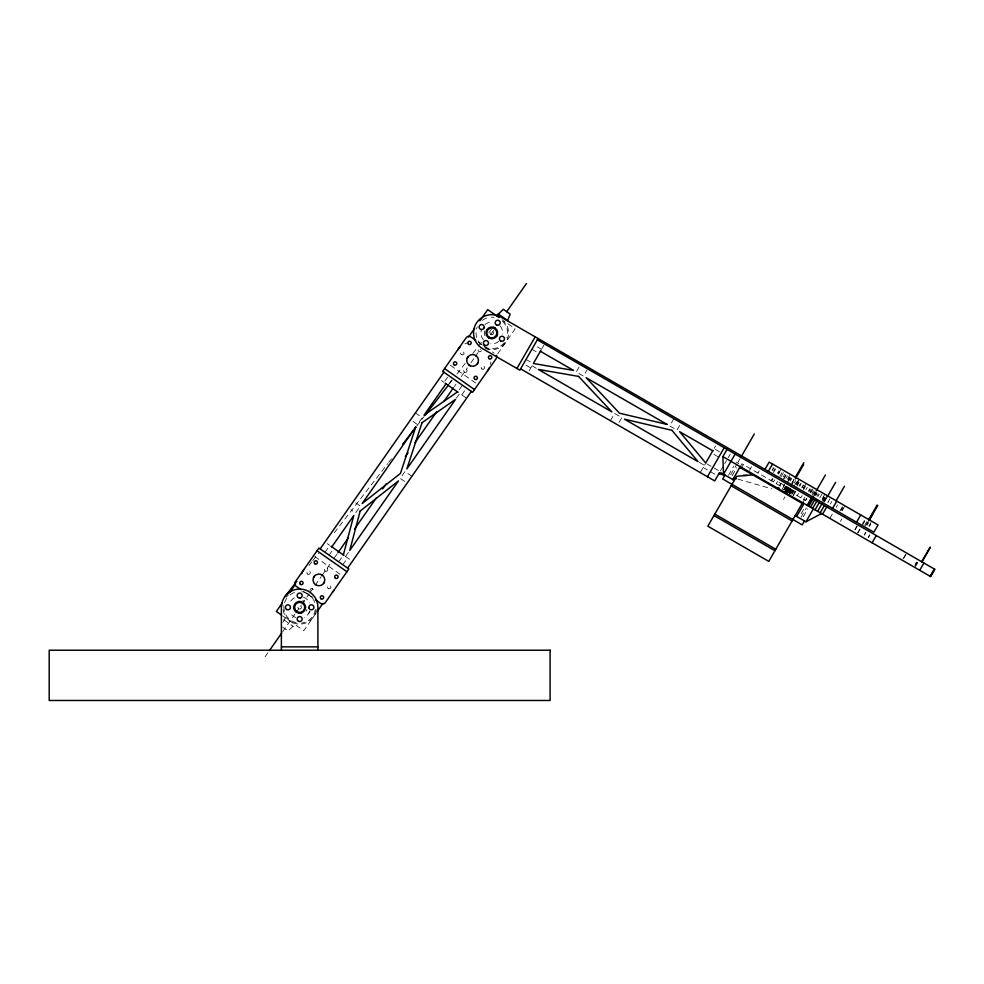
<?xml version="1.0" encoding="UTF-8"?>
<svg xmlns="http://www.w3.org/2000/svg" width="984" height="984" viewBox="0 0 984 984"><rect width="100%" height="100%" fill="white"/><g stroke="black" fill="none" stroke-linecap="round" stroke-linejoin="round"><path stroke-width="0.74" stroke-dasharray="4.92 3.69" d="M282.851 622.368L285.274 617.718M308.496 613.758L309.862 611.261M529.22 370.648L532.381 365.175M541.495 349.394L534.398 344.917M541.803 348.865L543.894 345.236M579.035 367.143L576.243 371.977L583.487 376.159L586.981 370.119M610.388 420.709L614.582 413.452L621.839 417.647L617.644 424.891M673.856 418.667L669.673 425.912L676.931 430.106L681.112 422.849M700.202 472.554L705.405 463.55M714.163 448.384L715.553 445.961M720.399 471.065L726.438 460.623M728.135 457.671L730.177 454.153M728.492 475.333L733.818 466.096M730.706 474.854L736.795 464.3M737.557 462.984L739.845 459.024M732.158 475.69L736.721 467.781M740.263 466.674L741.936 463.772L782.846 487.387L784.728 484.128M741.715 467.511L743.387 464.608M749.476 470.377L751.567 466.748M757.963 473.021L759.193 470.906M772.12 470.241L773.522 467.818M772.305 470.34L773.707 467.929M773.596 471.09L774.998 468.667M773.449 472.615L775.613 469.024M771.136 480.635L772.391 478.458M771.727 480.979L772.994 478.802M777.397 473.279L778.787 470.856M773.473 481.976L774.728 479.798M778.258 473.771L781.05 468.938M778.455 473.894L779.857 471.471M778.553 473.944L779.943 471.533M779.808 476.293L781.899 472.664M776.241 483.574L777.495 481.397M780.939 476.933L783.731 472.099M783.202 476.822L784.679 474.263M779.23 485.948L780.62 483.525M783.633 478.495L785.724 474.866M779.845 485.653L781.099 483.476M783.941 478.901L786.093 475.174M786.031 478.261L787.421 475.85M787.397 479.245L789.549 475.506M784.371 485.37L782.28 488.999L783.473 489.688L785.675 486.121L783.67 489.798M788.209 479.528L789.599 477.105M787.409 482.283L790.201 477.449M788.122 481.311L790.275 477.584M783.867 489.921L785.896 486.244M786.093 486.367L784.076 490.032L786.228 486.44M789.697 480.389L791.099 477.966M785.072 488.999L786.462 486.576M785.244 489.097L786.683 486.711L785.404 489.183M790.336 480.93L791.763 478.445M785.601 489.306L787.089 486.932M785.798 489.417L787.2 487.006L788.934 488.002L786.646 491.52M786.031 489.552L787.421 487.129M785.527 490.881L787.495 487.178M785.65 490.942L787.741 487.314L786.597 489.872M786.007 491.151L788.11 487.523M786.376 491.36L788.369 487.67M786.511 491.434L788.602 487.818M787.618 490.462L789.008 488.052M791.812 483.218L793.904 479.589M787.04 491.742L789.131 488.113L792.304 489.946M791.8 483.439L793.99 479.638M788.012 490.696L789.414 488.273M787.434 491.975L789.525 488.347M788.27 490.844L789.66 488.421M783.522 499.392L784.998 496.822M788.405 490.93L790.177 487.867M790.915 486.588L794.678 480.069M788.688 491.09L790.091 488.667M788.11 492.357L790.201 488.74M788.504 492.59L790.484 488.9M789.34 491.459L790.73 489.048M794.211 482.984L795.613 480.573M789.476 491.545L791.013 489.196M791.148 489.282L789.746 491.705L791.247 489.343M789.414 493.119L791.505 489.491M789.525 493.181L791.628 489.552M789.783 493.328L791.739 489.626M789.082 494.854L791.985 489.761M794.1 486.145L796.892 481.311M790.017 493.464L792.194 489.884M790.324 493.636L792.415 490.007M790.423 493.697L791.825 491.287M790.632 493.82L792.735 490.192M796.105 484.263L798.971 479.294M792.821 490.241L791.53 492.726L792.969 490.339M796.486 484.3L798.577 480.672M791.751 492.849L793.239 490.487L797.065 492.689M792.046 493.021L793.387 490.573M792.255 493.144L793.534 490.659M797.052 484.632L798.442 482.209M792.403 493.23L793.744 490.782M791.825 494.509L793.867 490.844M796.868 486.367L799.02 482.64M793.141 495.272L795.244 491.643M793.252 495.653L795.502 491.803M799.033 485.961L800.472 483.476M799.832 486.231L801.222 483.808M801.775 487.535L803.215 485.05M797.249 495.715L798.516 493.537M802.218 487.621L803.62 485.198M803.227 488.384L804.666 485.887M803.387 488.285L806.179 483.452M803.473 489.946L805.564 486.317M800.865 497.793L802.12 495.616M805.945 489.761L807.335 487.351M803.633 499.392L804.887 497.215M808.356 491.164L809.758 488.74M808.934 491.496L810.336 489.073M802.649 502.689L804.322 499.786M809.93 492.062L811.32 489.638M805.367 500.389L806.622 498.212M807.028 498.457L805.773 500.635L794.248 493.968M810.509 492.394L811.898 489.983M810.841 492.59L812.932 488.962M811.948 493.23L813.35 490.819M801.111 513.746L804.912 507.141M812.194 494.989L814.285 491.36M813.682 494.226L815.072 491.816M801.038 517.215L806.363 507.978M813.977 494.792L815.502 492.16M814.543 494.731L815.933 492.308M814.1 496.084L816.191 492.455M803.251 516.735L807.815 508.826M817.003 492.923L815.601 495.346L817.15 493.009M816.904 496.096L818.307 493.673M817.839 496.625L819.229 494.214M819.844 497.793L821.935 494.165M822.071 499.072L824.863 494.239M822.476 499.306L823.866 496.883L822.575 499.368M823.005 499.614L824.408 497.191M822.661 501.028L824.752 497.4M822.833 501.127L824.924 497.498M824.371 500.401L827.163 495.567M823.854 501.717L825.945 498.088M824.088 501.852L826.179 498.224M824.26 501.975L826.56 498.027M830.348 504.029L831.775 501.545M829.807 518.371L832.599 513.537M836.142 507.387L837.581 504.903M839.942 511.003L842.734 506.17M841.025 510.019L842.415 507.596M841.874 510.512L843.276 508.088M842.107 510.647L844.899 505.801M840.484 521.311L841.886 518.9M854.825 529.589L856.916 525.96M855.207 529.81L857.298 526.182M862.39 523.968L864.481 520.339M857.691 532.811L859.844 529.084M857.9 532.934L860.053 529.207M862.316 525.53L865.108 520.696M864.678 525.284L866.769 521.655M865.576 525.837L867.863 521.877M866.56 524.644L868.085 522M867.211 525.136L868.601 522.713M868.872 526.096L870.963 522.467M864.21 534.915L865.649 532.43M864.432 535.038L865.859 532.553M869.499 526.452L870.889 524.042M868.134 537.276L869.524 534.853M868.515 537.498L869.905 535.075M902.955 558.986L905.747 554.152M903.939 557.953L906.03 554.324M915.169 564.435L916.571 562.012M914.948 565.911L917.039 562.282M915.28 566.107L917.371 562.479M915.6 566.292L917.703 562.663M324.978 552.258L329.788 545.407M444.743 381.226L448.753 375.507M329.087 555.136L333.096 549.429M448.852 384.104L452.861 378.385M265.077 656.795L268.583 651.789M282.617 631.74L294.905 614.188M295.79 612.934L301.055 605.418M301.928 604.164L308.951 594.139M309.825 592.885L314.216 586.624M315.089 585.369L321.239 576.587M322.112 575.345L330.882 562.811M334.4 557.793L337.032 554.029M454.288 386.564L456.035 384.067M461.287 376.577L467.4 367.844M470.893 362.85L474.399 357.856M475.272 356.602L480.512 349.123M491.004 334.142L493.624 330.39M282.506 627.029L288.226 631.039L294.88 624.446M338.705 561.876L341.915 557.301M459.257 389.689L462.48 385.125M345.556 556.452L348.902 551.68M456.379 398.188L459.712 393.416L466.576 398.225M342.801 564.742L347.623 557.891M461.779 394.855L466.564 387.991M316.036 613.229L303.798 630.695L282.592 615.849M497.683 353.797L515.161 328.853L503.931 320.993M309.05 565.431L311.854 561.79M312.789 560.585L318.41 553.316M334.326 532.713L387.684 463.673M388.618 462.455L391.423 458.827M416.699 426.121L424.19 416.429M449.467 383.723L452.271 380.082M456.945 374.031L465.371 363.121M472.861 353.428L477.548 347.377M478.482 346.159L482.221 341.325M488.777 332.838L491.582 329.209M738.086 479.171L772.022 488.876M778.922 482.221L779.881 482.775M780.546 483.156L786.351 486.514M715.233 449.319L721.272 452.812M736.106 462.148L736.831 462.566M737.939 463.193L738.812 463.71M531.889 349.271L537.941 352.752M713.929 454.374L718.763 457.154M526.022 359.443L530.868 362.223M706.856 463.833L712.896 467.326M714.101 468.015L718.947 470.807M532.024 365.79L537.067 368.705M699.341 462.394L704.384 465.309M525.936 365.175L530.782 367.954M703.13 467.486L716.426 475.161M478.199 342.026L494.066 353.145M450.524 365.396L476.723 383.748M441.422 380.611L443.71 382.21M415.396 412.899L422.259 417.708L417.462 424.571L410.599 419.762M411.902 476.305L405.039 471.508L400.242 478.372L407.105 483.169M355.802 502.886L360.378 506.083L355.568 512.947L351.005 509.749M327.266 543.635L329.554 545.247M345.507 556.415L350.156 559.675M314.794 556.587L342.235 575.8M303.552 591.458L312.1 597.436M283.835 619.785L293.441 626.513M481.385 350.685A1.673 1.673 0 0 1 479.036 351.608A1.673 1.673 0 0 1 478.445 349.16M498.802 341.325A10.885 10.885 0 0 1 490.696 343.797M483.464 339.947A10.885 10.885 0 0 1 481.656 329.062M484.964 324.511A10.885 10.885 0 0 1 492.959 322.137M500.179 325.975A10.885 10.885 0 0 1 502.652 334.093M484.866 335.679A7.466 7.466 0 0 1 484.645 330.907M502.111 319.751A16.753 16.753 0 0 1 489.515 349.554M488.089 349.295A16.753 16.753 0 0 1 485.309 348.397M502.553 321.387A15.793 15.793 0 0 1 506.858 337.807M504.288 342.653A15.793 15.793 0 0 1 477.277 326.836M482.283 320.378A15.793 15.793 0 0 1 489.86 317.303M491.225 317.18A15.793 15.793 0 0 1 493.98 317.328M490.795 362.001A18.265 18.265 0 0 1 490.438 364.363M464.891 343.859A18.265 18.265 0 0 1 468.273 342.678M483.082 345.458A18.265 18.265 0 0 1 485.801 347.782M312.666 597.079A18.265 18.265 0 0 1 305.716 592.54M310.046 590.498A1.673 1.673 0 0 1 311.264 588.592A1.673 1.673 0 0 1 313.269 589.637A1.673 1.673 0 0 1 312.408 591.728M309.911 611.101A10.885 10.885 0 0 1 304.118 617.312M295.79 617.534A10.885 10.885 0 0 1 289.739 611.802M290.784 601.101A10.885 10.885 0 0 1 295.249 597.423M303.429 597.14A10.885 10.885 0 0 1 309.628 602.934M316.282 609.674A16.753 16.753 0 0 1 297.377 623.954A16.753 16.753 0 0 1 283.097 605.062M286.467 597.067A16.753 16.753 0 0 1 288.46 594.926M306.873 609.428A7.478 7.478 0 0 1 306.098 611.212M302.691 600.523A7.478 7.478 0 0 1 304.363 601.532M315.335 609.514A15.793 15.793 0 0 1 301.657 623.032M296.184 622.761A15.793 15.793 0 0 1 289.099 595.652M290.157 594.779A15.793 15.793 0 0 1 297.721 591.692M301.842 591.716A15.793 15.793 0 0 1 304.536 592.331M305.815 592.811A15.793 15.793 0 0 1 315.36 605.394M829.967 498.79L827.864 502.418L829.979 498.802M481.939 368.988A1.673 1.673 0 0 0 484.571 367.758A1.673 1.673 0 0 0 482.185 366.097A1.673 1.673 0 0 0 481.939 368.988M461.348 354.572A1.673 1.673 0 0 0 463.981 353.354A1.673 1.673 0 0 0 461.607 351.682A1.673 1.673 0 0 0 461.348 354.572M464.46 372.087A1.673 1.673 0 0 0 467.068 370.833A1.673 1.673 0 0 0 464.669 369.197A1.673 1.673 0 0 0 464.46 372.087M490.868 334.339A1.673 1.673 0 0 0 493.488 333.109A1.673 1.673 0 0 0 491.114 331.448A1.673 1.673 0 0 0 490.868 334.339M307.648 574.078A1.673 1.673 0 0 0 310.28 572.86A1.673 1.673 0 0 0 307.906 571.187A1.673 1.673 0 0 0 307.648 574.078M325.175 571.015A1.673 1.673 0 0 0 327.783 569.748A1.673 1.673 0 0 0 325.384 568.112A1.673 1.673 0 0 0 325.175 571.015M328.238 588.493A1.673 1.673 0 0 0 330.87 587.264A1.673 1.673 0 0 0 328.496 585.603A1.673 1.673 0 0 0 328.238 588.493M298.73 608.739A1.673 1.673 0 0 0 301.362 607.509A1.673 1.673 0 0 0 298.976 605.849A1.673 1.673 0 0 0 298.73 608.739"/><path stroke-width="1.48" d="M343.367 554.914L353.797 515.481L331.842 546.846M496.76 336.073L497.4 334.683M516.932 368.483L535.185 336.86M538.088 338.533L519.835 370.168L482.689 348.717A18.265 18.265 0 0 1 475.998 323.773A18.265 18.265 0 0 1 500.942 317.094L873.866 532.209L878.06 524.952L769.168 462.086L764.974 469.331M540.831 350.55L533.365 363.477L573.561 370.427L540.4 351.288M712.982 450.401L705.725 462.984L679.612 431.656L712.76 450.795M707.447 476.748L724.199 447.732M735.171 454.054L723.523 474.226L722.859 456.625L727.041 449.368M719.525 472.591L714.704 480.93L520.585 368.852M724.974 475.063L722.711 478.974L802.218 524.878L804.481 520.966M740.608 457.708L754.31 433.969M732.809 479.589L740.263 466.674M768.381 471.299L772.563 464.042M795.392 477.228L803.768 462.714M795.404 478.814L803.633 464.571M796.646 516.44L803.264 504.976L802.649 502.689M807.188 505.309L811.283 498.002M807.643 505.579L813.214 496.108M816.265 490.832L825.404 475.014M810.718 500.905L812.107 498.482M808.799 506.243L812.981 498.986M810.484 507.215L814.678 499.97M812.612 508.445L816.806 501.188M795.195 515.604L805.933 521.803L813.387 508.888M815.035 509.847L819.229 502.59M817.606 511.323L821.8 504.079M827.236 496.858L835.613 482.357M820.164 512.799L824.346 505.555M822.55 514.177L826.732 506.932M836.117 500.733L844.493 486.231M832.587 508.371L836.781 501.114M856.547 522.197L860.729 514.952M868.774 519.589L877.15 505.075M868.626 520.561L872.439 513.968M868.847 520.684L872.648 514.091M869.401 519.946L877.777 505.444M872.095 542.787L876.289 535.53M921.664 561.741L930.04 547.227M921.996 561.926L930.372 547.412M919.72 570.277L923.902 563.033M930.138 576.304L934.333 569.047M930.446 576.476L934.64 569.219M313.49 577.657L314.265 576.329M323.552 583.5L324.314 582.171M467.191 358.151L467.966 356.823M477.252 363.994L478.015 362.666M282.469 602.749L276.356 611.482L281.35 614.975M289.456 592.762L295.569 584.029M320.169 548.9L443.944 372.149M468.495 337.082L474.608 328.349M479.848 320.858L487.707 309.628L499.036 317.561M445.998 383.809L424.03 415.174L457.523 391.878M496.625 315.876L503.291 309.296L510.155 314.093L507.683 320.55L498.076 313.822M269.456 650.535L281.744 632.983M337.906 552.787L348.434 537.744M354.584 528.974L376.515 497.646M382.665 488.863L386.171 483.857M405.346 456.478L407.966 452.726M414.953 442.738L436.81 411.533M443.796 401.546L453.415 387.819M506.662 311.768L526.44 283.527M316.909 611.986L323.023 603.254M347.623 568.112L471.385 391.361M284.708 596.919L296.873 581.175M402.653 444.288L415.765 427.327M425.125 415.211L448.532 384.928M805.933 521.803L821.517 513.587M718.984 473.538L721.272 472.923L734.261 480.426M739.427 468.126L741.715 467.511M743.24 475.333L747.114 475.37M752.76 474.854L736.622 476.33L707.828 526.194L768.775 561.372L802.231 503.414L739.562 467.24M299.382 613.18L300.907 613.057M281.387 646.857L317.906 646.857M718.898 473.685L724.802 475.37M733.658 477.904L736.61 478.753M493.599 327.315L494.977 327.967M488.654 337.844L490.044 338.496M537.338 339.837L934.8 569.318L930.606 576.575L722.859 456.625M778.184 487.597L779.131 488.138M784.851 491.447L787.298 492.861M731.161 485.788L792.095 520.966M714.827 514.078L775.761 549.256M713.99 515.53L774.925 550.708M469.024 365.052L470.352 365.827M321.165 574.508L322.494 575.271M475.752 340.316L470.869 336.897A3.346 3.346 0 0 0 466.195 337.721L442.652 371.349L472.578 392.296L496.12 358.668A3.346 3.346 0 0 0 496.403 355.335M444.583 368.594L474.497 389.553M445.112 383.194L458.113 392.296M330.956 546.231L343.957 555.333M317.02 550.782L346.934 571.729M301.104 589.748L296.221 586.329A3.346 3.346 0 0 1 295.397 581.655L318.939 548.039L348.853 568.986L325.31 602.602A3.346 3.346 0 0 1 320.649 603.426L315.766 600.006M305.372 606.07L305.507 607.595M293.786 607.054L293.921 608.579M317.906 650.215L317.906 607.325A18.265 18.265 0 0 0 299.653 589.059A18.265 18.265 0 0 0 281.387 607.325L281.387 650.215M489.319 367.758A18.265 18.265 0 0 1 487.56 370.882M457.646 349.935A18.265 18.265 0 0 1 459.983 347.217M333.859 590.388A18.265 18.265 0 0 1 332.371 592.257M301.744 573.672A18.265 18.265 0 0 1 303.945 569.441M360.169 511.053L349.738 550.486L398.458 480.905L360.169 511.053M415.678 427.105L400.451 473.402L362.149 503.55L415.678 427.105M422.05 422.677L406.822 468.974L455.543 399.381L422.05 422.677M486.883 329.738L486.231 331.128A5.867 5.867 0 0 0 492.566 338.717A5.867 5.867 0 0 0 496.772 329.763A5.867 5.867 0 0 0 486.883 329.738M484.03 327.869L483.734 328.459A2.509 2.509 0 0 1 479.503 328.324A2.509 2.509 0 0 1 481.41 324.548A2.509 2.509 0 0 1 484.03 327.869M299.923 601.47L298.398 601.593A5.867 5.867 0 0 0 294.991 610.88A5.867 5.867 0 0 0 304.843 610.043A5.867 5.867 0 0 0 299.923 601.47M300.12 598.063L299.468 598.1A2.509 2.509 0 0 1 297.451 594.373A2.509 2.509 0 0 1 301.682 594.127A2.509 2.509 0 0 1 300.12 598.063M550.093 650.215L49.2 650.215L49.2 700.473L550.093 700.473L550.093 650.215M578.531 376.392L538.334 369.43L611.9 411.902L578.531 376.392M666.992 424.375L619.539 413.231L586.169 377.708L666.992 424.375M671.961 430.328L624.508 419.184L698.074 461.668L671.961 430.328M496.932 325.151L496.342 324.88A2.509 2.509 0 0 1 496.317 320.636A2.509 2.509 0 0 1 500.167 322.408A2.509 2.509 0 0 1 496.932 325.151M476.182 355.765L474.866 355.003A5.867 5.867 0 0 0 466.748 360.648A5.867 5.867 0 0 0 475.297 365.618A5.867 5.867 0 0 0 476.182 355.765M316.651 585.332L315.323 584.558A5.867 5.867 0 0 1 316.208 574.705A5.867 5.867 0 0 1 324.769 579.674A5.867 5.867 0 0 1 316.651 585.332M308.927 607.878L308.865 607.226A2.509 2.509 0 0 1 312.531 605.086A2.509 2.509 0 0 1 312.912 609.317A2.509 2.509 0 0 1 308.927 607.878M500.721 340.944A2.509 2.509 0 0 0 504.484 338.767A2.509 2.509 0 0 0 500.721 336.589A2.509 2.509 0 0 0 500.721 340.944M484.694 345.236A2.509 2.509 0 0 0 488.47 343.059A2.509 2.509 0 0 0 484.694 340.882A2.509 2.509 0 0 0 484.694 345.236M454.141 364.867A1.673 1.673 0 0 0 456.773 363.637A1.673 1.673 0 0 0 454.399 361.977A1.673 1.673 0 0 0 454.141 364.867M468.556 344.289A1.673 1.673 0 0 0 471.188 343.059A1.673 1.673 0 0 0 468.814 341.399A1.673 1.673 0 0 0 468.556 344.289M474.731 379.283A1.673 1.673 0 0 0 477.363 378.053A1.673 1.673 0 0 0 474.989 376.392A1.673 1.673 0 0 0 474.731 379.283M489.146 358.693A1.673 1.673 0 0 0 491.779 357.475A1.673 1.673 0 0 0 489.392 355.802A1.673 1.673 0 0 0 489.146 358.693M489.048 337.155A5.031 5.031 0 0 0 496.834 333.281A5.031 5.031 0 0 0 489.589 328.459A5.031 5.031 0 0 0 489.048 337.155M300.44 584.373A1.673 1.673 0 0 0 303.072 583.143A1.673 1.673 0 0 0 300.698 581.482A1.673 1.673 0 0 0 300.44 584.373M321.03 598.789A1.673 1.673 0 0 0 323.662 597.559A1.673 1.673 0 0 0 321.288 595.898A1.673 1.673 0 0 0 321.03 598.789M314.855 563.795A1.673 1.673 0 0 0 317.488 562.565A1.673 1.673 0 0 0 315.114 560.905A1.673 1.673 0 0 0 314.855 563.795M335.446 578.198A1.673 1.673 0 0 0 338.078 576.981A1.673 1.673 0 0 0 335.692 575.308A1.673 1.673 0 0 0 335.446 578.198M296.91 611.556A5.031 5.031 0 0 0 304.708 607.682A5.031 5.031 0 0 0 297.451 602.86A5.031 5.031 0 0 0 296.91 611.556M298.398 621.224A2.509 2.509 0 0 0 302.162 619.047A2.509 2.509 0 0 0 298.398 616.882A2.509 2.509 0 0 0 298.398 621.224M286.664 609.502A2.509 2.509 0 0 0 290.44 607.325A2.509 2.509 0 0 0 286.664 605.148A2.509 2.509 0 0 0 286.664 609.502"/></g></svg>
